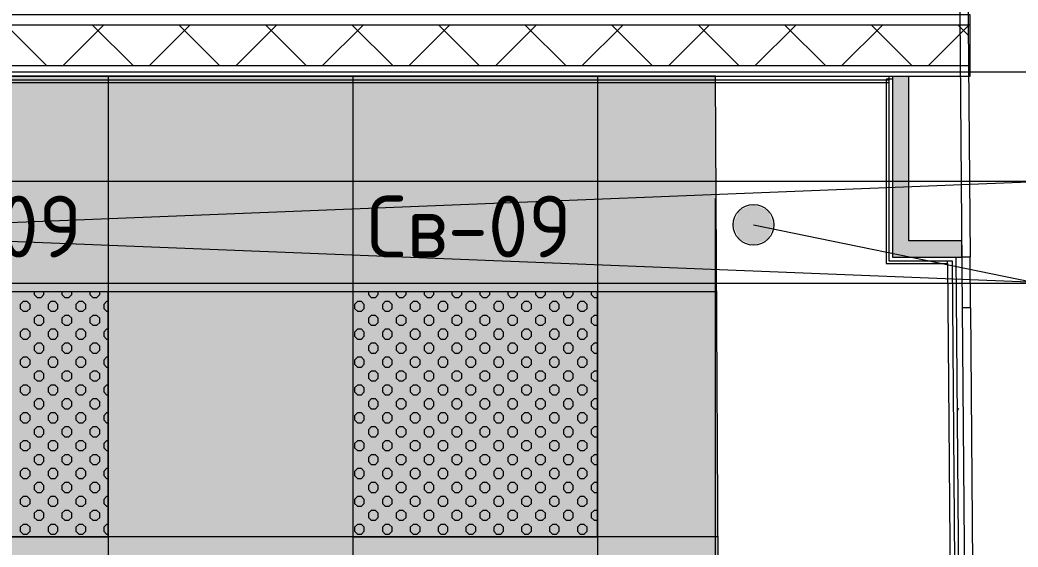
# Model space of a CAD drawing. Header units: millimetres. Extents: x -13069 to 207500, y -71366 to 56785.
# Drawn here: x 171713 to 174159, y 13759 to 15050 of the extents above; entities that cross this region are included whole.
import ezdxf

# ---------------------------------------------------------------- set-up
doc = ezdxf.new("R2010")
doc.units = ezdxf.units.MM
for name, color, linetype in [('PDF _Подложка без мебели', 7, 'Continuous'), ('PDF _Потолки - марка', 7, 'Continuous'), ('PDF _Текст', 7, 'Continuous')]:
    doc.layers.add(name, color=color, linetype=linetype)
doc.layers.add('PDF _Потолки', color=7, linetype='Continuous', lineweight=5, true_color=0x535353)
doc.layers.add('PDF _Ригели', color=7, linetype='Continuous', true_color=0x959595)
doc.layers.add('PDF _светильники', color=7, linetype='Continuous', true_color=0xffffff)
doc.styles.add('PDF GOST Common', font='GOST_Common.ttf')

msp = doc.modelspace()

# ---------------------------------------------------------------- hatches: boundary and pattern name
at = {"layer": 'PDF _Потолки', "true_color": 0xcae6ff, "transparency": 33554559}
msp.add_hatch(color=254, dxfattribs=at).paths.add_polyline_path([(170009.922, 12862.142), (170009.922, 14656.741), (170392.521, 14656.741), (170392.521, 14912.841), (173417.222, 14912.841), (173439.921, 10857.943), (171737.022, 10857.842), (171737.022, 12862.142)])
at = {"layer": 'PDF _Ригели', "transparency": 33554559}
msp.add_hatch(color=256, dxfattribs=at).paths.add_polyline_path([(173560.624, 14548.141), (173546.025, 14512.841), (173510.624, 14498.141), (173475.322, 14512.841), (173460.624, 14548.141), (173475.322, 14583.541), (173510.624, 14598.141), (173546.025, 14583.541)])

# ---------------------------------------------------------------- linework, layer by layer
at = {"layer": 'PDF _Подложка без мебели', "lineweight": 18}
for points in [[(174012.223, 15609.442), (174012.223, 15608.441), (174016.722, 15062.841), (174022.52, 14344.543)], [(174032.225, 15609.643), (174032.225, 15608.642), (174041.52, 14469.543), (174040.721, 14469.543), (174041.819, 14344.741), (174042.521, 14344.741), (174052.72, 13085.742)], [(170009.922, 14052.841), (170009.922, 14896.942), (170009.922, 14912.841), (174041.722, 14912.841), (174041.722, 15062.841), (173992.723, 15062.841), (169689.921, 15062.841)], [(174041.722, 15037.841), (169689.921, 15037.841)], [(171678.52, 15037.841), (171778.52, 14937.841)], [(171917.32, 15037.841), (171817.32, 14937.841)], [(171890.721, 15037.841), (171990.721, 14937.841)], [(172129.423, 15037.841), (172029.423, 14937.841)], [(172102.824, 15037.841), (172202.824, 14937.841)], [(172341.52, 15037.841), (172241.52, 14937.841)], [(172314.921, 15037.841), (172414.921, 14937.841)], [(172553.721, 15037.841), (172453.721, 14937.841)], [(172527.122, 15037.841), (172627.122, 14937.841)], [(172765.824, 15037.841), (172665.824, 14937.841)], [(172739.219, 15037.841), (172839.219, 14937.841)], [(172977.922, 15037.841), (172877.922, 14937.841)], [(172951.322, 15037.841), (173051.322, 14937.841)], [(173190.123, 15037.841), (173090.123, 14937.841)], [(173163.42, 15037.841), (173263.42, 14937.841)], [(173402.22, 15037.841), (173302.22, 14937.841)], [(173375.621, 15037.841), (173475.621, 14937.841)], [(173614.323, 15037.841), (173514.323, 14937.841)], [(173587.724, 15037.841), (173687.724, 14937.841)], [(173826.524, 15037.841), (173726.524, 14937.841)], [(173799.821, 15037.841), (173899.821, 14937.841)], [(174036.723, 15035.842), (173938.621, 14937.841)], [(174012.022, 15037.841), (174036.924, 15012.841)], [(174041.722, 14937.841), (169984.922, 14937.841), (169984.922, 14052.841)], [(170009.922, 14896.942), (173843.522, 14896.942), (173843.522, 14912.841)], [(170009.922, 14903.842), (173843.522, 14903.842)], [(173851.524, 14904.843), (173835.624, 14904.843), (173835.624, 14453.442), (173986.619, 14453.442), (173997.721, 13085.342), (174052.72, 13085.742), (174421.922, 13088.742)], [(173842.521, 14904.843), (173842.521, 14460.342), (173997.52, 14460.342), (174008.72, 13085.443)], [(173851.524, 14912.841), (173851.524, 14469.342), (174021.519, 14469.342), (174021.519, 14509.341), (173891.52, 14509.341), (173891.52, 14912.841)], [(173986.619, 14453.442), (173986.521, 14460.342)], [(174006.523, 14469.342), (174017.723, 13085.543)], [(174040.721, 14469.342), (174021.519, 14469.342), (174040.721, 14469.543)], [(174041.819, 14344.741), (174022.52, 14344.543), (174032.719, 13085.641)], [(174009.586, 14090.857), (174014.219, 14098.742)]]:
    msp.add_lwpolyline(points, dxfattribs=at)
msp.add_lwpolyline([(107330.522, 14923.342, -0.41418881), (106930.522, 14523.342, -0.41428191), (106530.522, 14923.342, -0.4142791), (106930.522, 15323.342, -0.414186), (107330.522, 14923.342), (174981.919, 14923.342)], format="xyb", dxfattribs=at)
at = {"layer": 'PDF _Подложка без мебели', "lineweight": 0, "transparency": 33554559}
for points in [[(173891.52, 14509.341), (173851.524, 14509.341), (173891.52, 14912.841), (173851.524, 14912.841)], [(173851.524, 14509.341), (174021.122, 14509.341), (173851.524, 14469.342), (174021.519, 14469.543)]]:
    msp.add_solid(points, dxfattribs=at)
at = {"layer": 'PDF _Потолки', "color": 7, "lineweight": 13}
msp.add_lwpolyline([(170009.922, 12862.142), (171737.022, 12862.142), (171737.022, 10857.842), (173439.921, 10857.943), (173417.222, 14912.841), (170392.521, 14912.841), (170392.521, 14656.741), (170009.922, 14656.741)], close=True, dxfattribs=at)
for points in [[(171928.624, 14912.841), (171928.624, 10857.854)], [(172528.624, 14912.841), (172528.624, 10857.889)], [(173128.624, 14912.841), (173128.624, 10857.943)], [(173420.121, 14383.642), (170009.922, 14383.642)], [(173423.521, 13783.642), (170009.922, 13783.642)]]:
    msp.add_lwpolyline(points, dxfattribs=at)
at = {"layer": 'PDF _Потолки - марка', "color": 144, "lineweight": 20, "true_color": 0x0077b0}
msp.add_lwpolyline([(173417.222, 13254.544), (173417.222, 14612.841)], dxfattribs=at)
at = {"layer": 'PDF _Ригели', "color": 7, "lineweight": 18}
msp.add_lwpolyline([(108736.521, 14923.342), (174981.919, 14923.342)], dxfattribs=at)
at = {"layer": 'PDF _Ригели', "lineweight": 18}
msp.add_lwpolyline([(167977.922, 14405.541), (174246.922, 14405.541), (167977.922, 14655.541), (174246.922, 14655.541)], close=True, dxfattribs=at)
msp.add_lwpolyline([(173510.624, 14548.141), (175001.121, 14242.642), (175685.423, 14242.642)], dxfattribs=at)
msp.add_circle((173510.671, 14548.187), 49.954, dxfattribs=at)
at = {"layer": 'PDF _светильники', "color": 7, "lineweight": 13}
for points in [[(171328.624, 13783.642), (171928.624, 13783.642), (171928.624, 14383.642), (171328.624, 14383.642)], [(172528.624, 13783.642), (173128.624, 13783.642), (173128.624, 14383.642), (172528.624, 14383.642)]]:
    msp.add_lwpolyline(points, close=True, dxfattribs=at)
at = {"layer": 'PDF _светильники', "lineweight": 20}
for points in [[(171747.325, 14383.642), (171747.325, 14377.542), (171754.423, 14370.443), (171764.421, 14370.443), (171771.519, 14377.542), (171771.519, 14383.642)], [(171815.623, 14383.642), (171815.623, 14377.542), (171822.721, 14370.443), (171832.719, 14370.443), (171839.823, 14377.542), (171839.823, 14383.642)], [(171883.921, 14383.642), (171883.921, 14377.542), (171891.02, 14370.443), (171901.023, 14370.443), (171908.024, 14377.542), (171908.024, 14383.642)], [(172566.722, 14383.642), (172566.722, 14377.542), (172573.82, 14370.443), (172583.824, 14370.443), (172590.922, 14377.542), (172590.922, 14383.642)], [(172635.02, 14383.642), (172635.02, 14377.542), (172642.124, 14370.443), (172652.122, 14370.443), (172659.22, 14377.542), (172659.22, 14383.642)], [(172703.324, 14383.642), (172703.324, 14377.542), (172710.423, 14370.443), (172720.42, 14370.443), (172727.525, 14377.542), (172727.525, 14383.642)], [(172771.623, 14383.642), (172771.623, 14377.542), (172778.721, 14370.443), (172788.725, 14370.443), (172795.719, 14377.542), (172795.719, 14383.642)], [(172839.921, 14383.642), (172839.921, 14377.542), (172847.02, 14370.443), (172857.023, 14370.443), (172864.024, 14377.542), (172864.024, 14383.642)], [(172908.219, 14383.642), (172908.219, 14377.542), (172915.22, 14370.443), (172925.224, 14370.443), (172932.322, 14377.542), (172932.322, 14383.642)], [(172976.524, 14383.642), (172976.524, 14377.542), (172983.525, 14370.443), (172993.522, 14370.443), (173000.621, 14377.542), (173000.621, 14383.642)], [(173044.725, 14383.642), (173044.725, 14377.542), (173051.823, 14370.443), (173061.821, 14370.443), (173068.919, 14377.542), (173068.919, 14383.642)], [(173113.023, 14383.642), (173113.023, 14377.542), (173120.121, 14370.443), (173128.624, 14370.443)], [(171928.624, 14360.443), (171925.12, 14360.443), (171918.022, 14353.341), (171918.022, 14343.344), (171925.12, 14336.242), (171928.624, 14336.242)], [(173128.624, 14326.242), (173120.121, 14326.242), (173113.023, 14319.241), (173113.023, 14309.243), (173120.121, 14302.142), (173128.624, 14302.142)], [(171928.624, 14292.141), (171925.12, 14292.141), (171918.022, 14285.043), (171918.022, 14275.042), (171925.12, 14268.041), (171928.624, 14268.041)], [(173128.624, 14258.041), (173120.121, 14258.041), (173113.023, 14250.942), (173113.023, 14240.942), (173120.121, 14233.843), (173128.624, 14233.843)], [(171928.624, 14223.843), (171925.12, 14223.843), (171918.022, 14216.741), (171918.022, 14206.741), (171925.12, 14199.743), (171928.624, 14199.743)], [(173128.624, 14189.743), (173120.121, 14189.743), (173113.023, 14182.641), (173113.023, 14172.644), (173120.121, 14165.542), (173128.624, 14165.542)], [(171928.624, 14155.541), (171925.12, 14155.541), (171918.022, 14148.541), (171918.022, 14138.543), (171925.12, 14131.442), (171928.624, 14131.442)], [(173128.624, 14121.441), (173120.121, 14121.441), (173113.023, 14114.343), (173113.023, 14104.342), (173120.121, 14097.241), (173128.624, 14097.241)], [(171928.624, 14087.243), (171925.12, 14087.243), (171918.022, 14080.242), (171918.022, 14070.242), (171925.12, 14063.143), (171928.624, 14063.143)], [(173128.624, 14053.143), (173120.121, 14053.143), (173113.023, 14046.041), (173113.023, 14036.041), (173120.121, 14029.043), (173128.624, 14029.043)], [(171928.624, 14019.042), (171925.12, 14019.042), (171918.022, 14011.941), (171918.022, 14001.943), (171925.12, 13994.842), (171928.624, 13994.842)], [(173128.624, 13984.841), (173120.121, 13984.841), (173113.023, 13977.841), (173113.023, 13967.843), (173120.121, 13960.742), (173128.624, 13960.742)], [(171928.624, 13950.741), (171925.12, 13950.741), (171918.022, 13943.643), (171918.022, 13933.642), (171925.12, 13926.544), (171928.624, 13926.544)], [(173128.624, 13916.543), (173120.121, 13916.543), (173113.023, 13909.542), (173113.023, 13899.542), (173120.121, 13892.443), (173128.624, 13892.443)], [(171928.624, 13882.443), (171925.12, 13882.443), (171918.022, 13875.341), (171918.022, 13865.341), (171925.12, 13858.343), (171928.624, 13858.343)], [(173128.624, 13848.342), (173120.121, 13848.342), (173113.023, 13841.241), (173113.023, 13831.243), (173120.121, 13824.142), (173128.624, 13824.142)], [(171928.624, 13814.141), (171925.12, 13814.141), (171918.022, 13807.043), (171918.022, 13797.042), (171925.12, 13790.042), (171928.624, 13790.042)]]:
    msp.add_lwpolyline(points, dxfattribs=at)
for points in [[(171737.321, 14353.341), (171730.32, 14360.443), (171720.323, 14360.443), (171713.224, 14353.341), (171713.224, 14343.344), (171720.323, 14336.242), (171730.32, 14336.242), (171737.321, 14343.344)], [(171805.619, 14353.341), (171798.521, 14360.443), (171788.523, 14360.443), (171781.523, 14353.341), (171781.523, 14343.344), (171788.523, 14336.242), (171798.521, 14336.242), (171805.619, 14343.344)], [(171873.924, 14353.341), (171866.819, 14360.443), (171856.822, 14360.443), (171849.821, 14353.341), (171849.821, 14343.344), (171856.822, 14336.242), (171866.819, 14336.242), (171873.924, 14343.344)], [(172556.724, 14353.341), (172549.723, 14360.443), (172539.72, 14360.443), (172532.621, 14353.341), (172532.621, 14343.344), (172539.72, 14336.242), (172549.723, 14336.242), (172556.724, 14343.344)], [(172625.022, 14353.341), (172618.022, 14360.443), (172608.024, 14360.443), (172600.92, 14353.341), (172600.92, 14343.344), (172608.024, 14336.242), (172618.022, 14336.242), (172625.022, 14343.344)], [(172693.321, 14353.341), (172686.222, 14360.443), (172676.225, 14360.443), (172669.224, 14353.341), (172669.224, 14343.344), (172676.225, 14336.242), (172686.222, 14336.242), (172693.321, 14343.344)], [(172761.619, 14353.341), (172754.521, 14360.443), (172744.523, 14360.443), (172737.522, 14353.341), (172737.522, 14343.344), (172744.523, 14336.242), (172754.521, 14336.242), (172761.619, 14343.344)], [(172829.924, 14353.341), (172822.819, 14360.443), (172812.822, 14360.443), (172805.723, 14353.341), (172805.723, 14343.344), (172812.822, 14336.242), (172822.819, 14336.242), (172829.924, 14343.344)], [(172898.222, 14353.341), (172891.124, 14360.443), (172881.12, 14360.443), (172874.021, 14353.341), (172874.021, 14343.344), (172881.12, 14336.242), (172891.124, 14336.242), (172898.222, 14343.344)], [(172966.52, 14353.341), (172959.422, 14360.443), (172949.424, 14360.443), (172942.32, 14353.341), (172942.32, 14343.344), (172949.424, 14336.242), (172959.422, 14336.242), (172966.52, 14343.344)], [(173034.721, 14353.341), (173027.72, 14360.443), (173017.723, 14360.443), (173010.624, 14353.341), (173010.624, 14343.344), (173017.723, 14336.242), (173027.72, 14336.242), (173034.721, 14343.344)], [(173103.019, 14353.341), (173096.025, 14360.443), (173086.021, 14360.443), (173078.923, 14353.341), (173078.923, 14343.344), (173086.021, 14336.242), (173096.025, 14336.242), (173103.019, 14343.344)], [(171771.519, 14319.241), (171764.421, 14326.242), (171754.423, 14326.242), (171747.325, 14319.241), (171747.325, 14309.243), (171754.423, 14302.142), (171764.421, 14302.142), (171771.519, 14309.243)], [(171839.823, 14319.241), (171832.719, 14326.242), (171822.721, 14326.242), (171815.623, 14319.241), (171815.623, 14309.243), (171822.721, 14302.142), (171832.719, 14302.142), (171839.823, 14309.243)], [(171908.024, 14319.241), (171901.023, 14326.242), (171891.02, 14326.242), (171883.921, 14319.241), (171883.921, 14309.243), (171891.02, 14302.142), (171901.023, 14302.142), (171908.024, 14309.243)], [(172590.922, 14319.241), (172583.824, 14326.242), (172573.82, 14326.242), (172566.722, 14319.241), (172566.722, 14309.243), (172573.82, 14302.142), (172583.824, 14302.142), (172590.922, 14309.243)], [(172659.22, 14319.241), (172652.122, 14326.242), (172642.124, 14326.242), (172635.02, 14319.241), (172635.02, 14309.243), (172642.124, 14302.142), (172652.122, 14302.142), (172659.22, 14309.243)], [(172727.525, 14319.241), (172720.42, 14326.242), (172710.423, 14326.242), (172703.324, 14319.241), (172703.324, 14309.243), (172710.423, 14302.142), (172720.42, 14302.142), (172727.525, 14309.243)], [(172795.719, 14319.241), (172788.725, 14326.242), (172778.721, 14326.242), (172771.623, 14319.241), (172771.623, 14309.243), (172778.721, 14302.142), (172788.725, 14302.142), (172795.719, 14309.243)], [(172864.024, 14319.241), (172857.023, 14326.242), (172847.02, 14326.242), (172839.921, 14319.241), (172839.921, 14309.243), (172847.02, 14302.142), (172857.023, 14302.142), (172864.024, 14309.243)], [(172932.322, 14319.241), (172925.224, 14326.242), (172915.22, 14326.242), (172908.219, 14319.241), (172908.219, 14309.243), (172915.22, 14302.142), (172925.224, 14302.142), (172932.322, 14309.243)], [(173000.621, 14319.241), (172993.522, 14326.242), (172983.525, 14326.242), (172976.524, 14319.241), (172976.524, 14309.243), (172983.525, 14302.142), (172993.522, 14302.142), (173000.621, 14309.243)], [(173068.919, 14319.241), (173061.821, 14326.242), (173051.823, 14326.242), (173044.725, 14319.241), (173044.725, 14309.243), (173051.823, 14302.142), (173061.821, 14302.142), (173068.919, 14309.243)], [(171737.321, 14285.043), (171730.32, 14292.141), (171720.323, 14292.141), (171713.224, 14285.043), (171713.224, 14275.042), (171720.323, 14268.041), (171730.32, 14268.041), (171737.321, 14275.042)], [(171805.619, 14285.043), (171798.521, 14292.141), (171788.523, 14292.141), (171781.523, 14285.043), (171781.523, 14275.042), (171788.523, 14268.041), (171798.521, 14268.041), (171805.619, 14275.042)], [(171873.924, 14285.043), (171866.819, 14292.141), (171856.822, 14292.141), (171849.821, 14285.043), (171849.821, 14275.042), (171856.822, 14268.041), (171866.819, 14268.041), (171873.924, 14275.042)], [(172556.724, 14285.043), (172549.723, 14292.141), (172539.72, 14292.141), (172532.621, 14285.043), (172532.621, 14275.042), (172539.72, 14268.041), (172549.723, 14268.041), (172556.724, 14275.042)], [(172625.022, 14285.043), (172618.022, 14292.141), (172608.024, 14292.141), (172600.92, 14285.043), (172600.92, 14275.042), (172608.024, 14268.041), (172618.022, 14268.041), (172625.022, 14275.042)], [(172693.321, 14285.043), (172686.222, 14292.141), (172676.225, 14292.141), (172669.224, 14285.043), (172669.224, 14275.042), (172676.225, 14268.041), (172686.222, 14268.041), (172693.321, 14275.042)], [(172761.619, 14285.043), (172754.521, 14292.141), (172744.523, 14292.141), (172737.522, 14285.043), (172737.522, 14275.042), (172744.523, 14268.041), (172754.521, 14268.041), (172761.619, 14275.042)], [(172829.924, 14285.043), (172822.819, 14292.141), (172812.822, 14292.141), (172805.723, 14285.043), (172805.723, 14275.042), (172812.822, 14268.041), (172822.819, 14268.041), (172829.924, 14275.042)], [(172898.222, 14285.043), (172891.124, 14292.141), (172881.12, 14292.141), (172874.021, 14285.043), (172874.021, 14275.042), (172881.12, 14268.041), (172891.124, 14268.041), (172898.222, 14275.042)], [(172966.52, 14285.043), (172959.422, 14292.141), (172949.424, 14292.141), (172942.32, 14285.043), (172942.32, 14275.042), (172949.424, 14268.041), (172959.422, 14268.041), (172966.52, 14275.042)], [(173034.721, 14285.043), (173027.72, 14292.141), (173017.723, 14292.141), (173010.624, 14285.043), (173010.624, 14275.042), (173017.723, 14268.041), (173027.72, 14268.041), (173034.721, 14275.042)], [(173103.019, 14285.043), (173096.025, 14292.141), (173086.021, 14292.141), (173078.923, 14285.043), (173078.923, 14275.042), (173086.021, 14268.041), (173096.025, 14268.041), (173103.019, 14275.042)], [(171771.519, 14250.942), (171764.421, 14258.041), (171754.423, 14258.041), (171747.325, 14250.942), (171747.325, 14240.942), (171754.423, 14233.843), (171764.421, 14233.843), (171771.519, 14240.942)], [(171839.823, 14250.942), (171832.719, 14258.041), (171822.721, 14258.041), (171815.623, 14250.942), (171815.623, 14240.942), (171822.721, 14233.843), (171832.719, 14233.843), (171839.823, 14240.942)], [(171908.024, 14250.942), (171901.023, 14258.041), (171891.02, 14258.041), (171883.921, 14250.942), (171883.921, 14240.942), (171891.02, 14233.843), (171901.023, 14233.843), (171908.024, 14240.942)], [(172590.922, 14250.942), (172583.824, 14258.041), (172573.82, 14258.041), (172566.722, 14250.942), (172566.722, 14240.942), (172573.82, 14233.843), (172583.824, 14233.843), (172590.922, 14240.942)], [(172659.22, 14250.942), (172652.122, 14258.041), (172642.124, 14258.041), (172635.02, 14250.942), (172635.02, 14240.942), (172642.124, 14233.843), (172652.122, 14233.843), (172659.22, 14240.942)], [(172727.525, 14250.942), (172720.42, 14258.041), (172710.423, 14258.041), (172703.324, 14250.942), (172703.324, 14240.942), (172710.423, 14233.843), (172720.42, 14233.843), (172727.525, 14240.942)], [(172795.719, 14250.942), (172788.725, 14258.041), (172778.721, 14258.041), (172771.623, 14250.942), (172771.623, 14240.942), (172778.721, 14233.843), (172788.725, 14233.843), (172795.719, 14240.942)], [(172864.024, 14250.942), (172857.023, 14258.041), (172847.02, 14258.041), (172839.921, 14250.942), (172839.921, 14240.942), (172847.02, 14233.843), (172857.023, 14233.843), (172864.024, 14240.942)], [(172932.322, 14250.942), (172925.224, 14258.041), (172915.22, 14258.041), (172908.219, 14250.942), (172908.219, 14240.942), (172915.22, 14233.843), (172925.224, 14233.843), (172932.322, 14240.942)], [(173000.621, 14250.942), (172993.522, 14258.041), (172983.525, 14258.041), (172976.524, 14250.942), (172976.524, 14240.942), (172983.525, 14233.843), (172993.522, 14233.843), (173000.621, 14240.942)], [(173068.919, 14250.942), (173061.821, 14258.041), (173051.823, 14258.041), (173044.725, 14250.942), (173044.725, 14240.942), (173051.823, 14233.843), (173061.821, 14233.843), (173068.919, 14240.942)], [(171737.321, 14216.741), (171730.32, 14223.843), (171720.323, 14223.843), (171713.224, 14216.741), (171713.224, 14206.741), (171720.323, 14199.743), (171730.32, 14199.743), (171737.321, 14206.741)], [(171805.619, 14216.741), (171798.521, 14223.843), (171788.523, 14223.843), (171781.523, 14216.741), (171781.523, 14206.741), (171788.523, 14199.743), (171798.521, 14199.743), (171805.619, 14206.741)], [(171873.924, 14216.741), (171866.819, 14223.843), (171856.822, 14223.843), (171849.821, 14216.741), (171849.821, 14206.741), (171856.822, 14199.743), (171866.819, 14199.743), (171873.924, 14206.741)], [(172556.724, 14216.741), (172549.723, 14223.843), (172539.72, 14223.843), (172532.621, 14216.741), (172532.621, 14206.741), (172539.72, 14199.743), (172549.723, 14199.743), (172556.724, 14206.741)], [(172625.022, 14216.741), (172618.022, 14223.843), (172608.024, 14223.843), (172600.92, 14216.741), (172600.92, 14206.741), (172608.024, 14199.743), (172618.022, 14199.743), (172625.022, 14206.741)], [(172693.321, 14216.741), (172686.222, 14223.843), (172676.225, 14223.843), (172669.224, 14216.741), (172669.224, 14206.741), (172676.225, 14199.743), (172686.222, 14199.743), (172693.321, 14206.741)], [(172761.619, 14216.741), (172754.521, 14223.843), (172744.523, 14223.843), (172737.522, 14216.741), (172737.522, 14206.741), (172744.523, 14199.743), (172754.521, 14199.743), (172761.619, 14206.741)], [(172829.924, 14216.741), (172822.819, 14223.843), (172812.822, 14223.843), (172805.723, 14216.741), (172805.723, 14206.741), (172812.822, 14199.743), (172822.819, 14199.743), (172829.924, 14206.741)], [(172898.222, 14216.741), (172891.124, 14223.843), (172881.12, 14223.843), (172874.021, 14216.741), (172874.021, 14206.741), (172881.12, 14199.743), (172891.124, 14199.743), (172898.222, 14206.741)], [(172966.52, 14216.741), (172959.422, 14223.843), (172949.424, 14223.843), (172942.32, 14216.741), (172942.32, 14206.741), (172949.424, 14199.743), (172959.422, 14199.743), (172966.52, 14206.741)], [(173034.721, 14216.741), (173027.72, 14223.843), (173017.723, 14223.843), (173010.624, 14216.741), (173010.624, 14206.741), (173017.723, 14199.743), (173027.72, 14199.743), (173034.721, 14206.741)], [(173103.019, 14216.741), (173096.025, 14223.843), (173086.021, 14223.843), (173078.923, 14216.741), (173078.923, 14206.741), (173086.021, 14199.743), (173096.025, 14199.743), (173103.019, 14206.741)], [(171771.519, 14182.641), (171764.421, 14189.743), (171754.423, 14189.743), (171747.325, 14182.641), (171747.325, 14172.644), (171754.423, 14165.542), (171764.421, 14165.542), (171771.519, 14172.644)], [(171839.823, 14182.641), (171832.719, 14189.743), (171822.721, 14189.743), (171815.623, 14182.641), (171815.623, 14172.644), (171822.721, 14165.542), (171832.719, 14165.542), (171839.823, 14172.644)], [(171908.024, 14182.641), (171901.023, 14189.743), (171891.02, 14189.743), (171883.921, 14182.641), (171883.921, 14172.644), (171891.02, 14165.542), (171901.023, 14165.542), (171908.024, 14172.644)], [(172590.922, 14182.641), (172583.824, 14189.743), (172573.82, 14189.743), (172566.722, 14182.641), (172566.722, 14172.644), (172573.82, 14165.542), (172583.824, 14165.542), (172590.922, 14172.644)], [(172659.22, 14182.641), (172652.122, 14189.743), (172642.124, 14189.743), (172635.02, 14182.641), (172635.02, 14172.644), (172642.124, 14165.542), (172652.122, 14165.542), (172659.22, 14172.644)], [(172727.525, 14182.641), (172720.42, 14189.743), (172710.423, 14189.743), (172703.324, 14182.641), (172703.324, 14172.644), (172710.423, 14165.542), (172720.42, 14165.542), (172727.525, 14172.644)], [(172795.719, 14182.641), (172788.725, 14189.743), (172778.721, 14189.743), (172771.623, 14182.641), (172771.623, 14172.644), (172778.721, 14165.542), (172788.725, 14165.542), (172795.719, 14172.644)], [(172864.024, 14182.641), (172857.023, 14189.743), (172847.02, 14189.743), (172839.921, 14182.641), (172839.921, 14172.644), (172847.02, 14165.542), (172857.023, 14165.542), (172864.024, 14172.644)], [(172932.322, 14182.641), (172925.224, 14189.743), (172915.22, 14189.743), (172908.219, 14182.641), (172908.219, 14172.644), (172915.22, 14165.542), (172925.224, 14165.542), (172932.322, 14172.644)], [(173000.621, 14182.641), (172993.522, 14189.743), (172983.525, 14189.743), (172976.524, 14182.641), (172976.524, 14172.644), (172983.525, 14165.542), (172993.522, 14165.542), (173000.621, 14172.644)], [(173068.919, 14182.641), (173061.821, 14189.743), (173051.823, 14189.743), (173044.725, 14182.641), (173044.725, 14172.644), (173051.823, 14165.542), (173061.821, 14165.542), (173068.919, 14172.644)], [(171737.321, 14148.541), (171730.32, 14155.541), (171720.323, 14155.541), (171713.224, 14148.541), (171713.224, 14138.543), (171720.323, 14131.442), (171730.32, 14131.442), (171737.321, 14138.543)], [(171805.619, 14148.541), (171798.521, 14155.541), (171788.523, 14155.541), (171781.523, 14148.541), (171781.523, 14138.543), (171788.523, 14131.442), (171798.521, 14131.442), (171805.619, 14138.543)], [(171873.924, 14148.541), (171866.819, 14155.541), (171856.822, 14155.541), (171849.821, 14148.541), (171849.821, 14138.543), (171856.822, 14131.442), (171866.819, 14131.442), (171873.924, 14138.543)], [(172556.724, 14148.541), (172549.723, 14155.541), (172539.72, 14155.541), (172532.621, 14148.541), (172532.621, 14138.543), (172539.72, 14131.442), (172549.723, 14131.442), (172556.724, 14138.543)], [(172625.022, 14148.541), (172618.022, 14155.541), (172608.024, 14155.541), (172600.92, 14148.541), (172600.92, 14138.543), (172608.024, 14131.442), (172618.022, 14131.442), (172625.022, 14138.543)], [(172693.321, 14148.541), (172686.222, 14155.541), (172676.225, 14155.541), (172669.224, 14148.541), (172669.224, 14138.543), (172676.225, 14131.442), (172686.222, 14131.442), (172693.321, 14138.543)], [(172761.619, 14148.541), (172754.521, 14155.541), (172744.523, 14155.541), (172737.522, 14148.541), (172737.522, 14138.543), (172744.523, 14131.442), (172754.521, 14131.442), (172761.619, 14138.543)], [(172829.924, 14148.541), (172822.819, 14155.541), (172812.822, 14155.541), (172805.723, 14148.541), (172805.723, 14138.543), (172812.822, 14131.442), (172822.819, 14131.442), (172829.924, 14138.543)], [(172898.222, 14148.541), (172891.124, 14155.541), (172881.12, 14155.541), (172874.021, 14148.541), (172874.021, 14138.543), (172881.12, 14131.442), (172891.124, 14131.442), (172898.222, 14138.543)], [(172966.52, 14148.541), (172959.422, 14155.541), (172949.424, 14155.541), (172942.32, 14148.541), (172942.32, 14138.543), (172949.424, 14131.442), (172959.422, 14131.442), (172966.52, 14138.543)], [(173034.721, 14148.541), (173027.72, 14155.541), (173017.723, 14155.541), (173010.624, 14148.541), (173010.624, 14138.543), (173017.723, 14131.442), (173027.72, 14131.442), (173034.721, 14138.543)], [(173103.019, 14148.541), (173096.025, 14155.541), (173086.021, 14155.541), (173078.923, 14148.541), (173078.923, 14138.543), (173086.021, 14131.442), (173096.025, 14131.442), (173103.019, 14138.543)], [(171771.519, 14114.343), (171764.421, 14121.441), (171754.423, 14121.441), (171747.325, 14114.343), (171747.325, 14104.342), (171754.423, 14097.241), (171764.421, 14097.241), (171771.519, 14104.342)], [(171839.823, 14114.343), (171832.719, 14121.441), (171822.721, 14121.441), (171815.623, 14114.343), (171815.623, 14104.342), (171822.721, 14097.241), (171832.719, 14097.241), (171839.823, 14104.342)], [(171908.024, 14114.343), (171901.023, 14121.441), (171891.02, 14121.441), (171883.921, 14114.343), (171883.921, 14104.342), (171891.02, 14097.241), (171901.023, 14097.241), (171908.024, 14104.342)], [(172590.922, 14114.343), (172583.824, 14121.441), (172573.82, 14121.441), (172566.722, 14114.343), (172566.722, 14104.342), (172573.82, 14097.241), (172583.824, 14097.241), (172590.922, 14104.342)], [(172659.22, 14114.343), (172652.122, 14121.441), (172642.124, 14121.441), (172635.02, 14114.343), (172635.02, 14104.342), (172642.124, 14097.241), (172652.122, 14097.241), (172659.22, 14104.342)], [(172727.525, 14114.343), (172720.42, 14121.441), (172710.423, 14121.441), (172703.324, 14114.343), (172703.324, 14104.342), (172710.423, 14097.241), (172720.42, 14097.241), (172727.525, 14104.342)], [(172795.719, 14114.343), (172788.725, 14121.441), (172778.721, 14121.441), (172771.623, 14114.343), (172771.623, 14104.342), (172778.721, 14097.241), (172788.725, 14097.241), (172795.719, 14104.342)], [(172864.024, 14114.343), (172857.023, 14121.441), (172847.02, 14121.441), (172839.921, 14114.343), (172839.921, 14104.342), (172847.02, 14097.241), (172857.023, 14097.241), (172864.024, 14104.342)], [(172932.322, 14114.343), (172925.224, 14121.441), (172915.22, 14121.441), (172908.219, 14114.343), (172908.219, 14104.342), (172915.22, 14097.241), (172925.224, 14097.241), (172932.322, 14104.342)], [(173000.621, 14114.343), (172993.522, 14121.441), (172983.525, 14121.441), (172976.524, 14114.343), (172976.524, 14104.342), (172983.525, 14097.241), (172993.522, 14097.241), (173000.621, 14104.342)], [(173068.919, 14114.343), (173061.821, 14121.441), (173051.823, 14121.441), (173044.725, 14114.343), (173044.725, 14104.342), (173051.823, 14097.241), (173061.821, 14097.241), (173068.919, 14104.342)], [(171737.321, 14080.242), (171730.32, 14087.243), (171720.323, 14087.243), (171713.224, 14080.242), (171713.224, 14070.242), (171720.323, 14063.143), (171730.32, 14063.143), (171737.321, 14070.242)], [(171805.619, 14080.242), (171798.521, 14087.243), (171788.523, 14087.243), (171781.523, 14080.242), (171781.523, 14070.242), (171788.523, 14063.143), (171798.521, 14063.143), (171805.619, 14070.242)], [(171873.924, 14080.242), (171866.819, 14087.243), (171856.822, 14087.243), (171849.821, 14080.242), (171849.821, 14070.242), (171856.822, 14063.143), (171866.819, 14063.143), (171873.924, 14070.242)], [(172556.724, 14080.242), (172549.723, 14087.243), (172539.72, 14087.243), (172532.621, 14080.242), (172532.621, 14070.242), (172539.72, 14063.143), (172549.723, 14063.143), (172556.724, 14070.242)], [(172625.022, 14080.242), (172618.022, 14087.243), (172608.024, 14087.243), (172600.92, 14080.242), (172600.92, 14070.242), (172608.024, 14063.143), (172618.022, 14063.143), (172625.022, 14070.242)], [(172693.321, 14080.242), (172686.222, 14087.243), (172676.225, 14087.243), (172669.224, 14080.242), (172669.224, 14070.242), (172676.225, 14063.143), (172686.222, 14063.143), (172693.321, 14070.242)], [(172761.619, 14080.242), (172754.521, 14087.243), (172744.523, 14087.243), (172737.522, 14080.242), (172737.522, 14070.242), (172744.523, 14063.143), (172754.521, 14063.143), (172761.619, 14070.242)], [(172829.924, 14080.242), (172822.819, 14087.243), (172812.822, 14087.243), (172805.723, 14080.242), (172805.723, 14070.242), (172812.822, 14063.143), (172822.819, 14063.143), (172829.924, 14070.242)], [(172898.222, 14080.242), (172891.124, 14087.243), (172881.12, 14087.243), (172874.021, 14080.242), (172874.021, 14070.242), (172881.12, 14063.143), (172891.124, 14063.143), (172898.222, 14070.242)], [(172966.52, 14080.242), (172959.422, 14087.243), (172949.424, 14087.243), (172942.32, 14080.242), (172942.32, 14070.242), (172949.424, 14063.143), (172959.422, 14063.143), (172966.52, 14070.242)], [(173034.721, 14080.242), (173027.72, 14087.243), (173017.723, 14087.243), (173010.624, 14080.242), (173010.624, 14070.242), (173017.723, 14063.143), (173027.72, 14063.143), (173034.721, 14070.242)], [(173103.019, 14080.242), (173096.025, 14087.243), (173086.021, 14087.243), (173078.923, 14080.242), (173078.923, 14070.242), (173086.021, 14063.143), (173096.025, 14063.143), (173103.019, 14070.242)], [(171771.519, 14046.041), (171764.421, 14053.143), (171754.423, 14053.143), (171747.325, 14046.041), (171747.325, 14036.041), (171754.423, 14029.043), (171764.421, 14029.043), (171771.519, 14036.041)], [(171839.823, 14046.041), (171832.719, 14053.143), (171822.721, 14053.143), (171815.623, 14046.041), (171815.623, 14036.041), (171822.721, 14029.043), (171832.719, 14029.043), (171839.823, 14036.041)], [(171908.024, 14046.041), (171901.023, 14053.143), (171891.02, 14053.143), (171883.921, 14046.041), (171883.921, 14036.041), (171891.02, 14029.043), (171901.023, 14029.043), (171908.024, 14036.041)], [(172590.922, 14046.041), (172583.824, 14053.143), (172573.82, 14053.143), (172566.722, 14046.041), (172566.722, 14036.041), (172573.82, 14029.043), (172583.824, 14029.043), (172590.922, 14036.041)], [(172659.22, 14046.041), (172652.122, 14053.143), (172642.124, 14053.143), (172635.02, 14046.041), (172635.02, 14036.041), (172642.124, 14029.043), (172652.122, 14029.043), (172659.22, 14036.041)], [(172727.525, 14046.041), (172720.42, 14053.143), (172710.423, 14053.143), (172703.324, 14046.041), (172703.324, 14036.041), (172710.423, 14029.043), (172720.42, 14029.043), (172727.525, 14036.041)], [(172795.719, 14046.041), (172788.725, 14053.143), (172778.721, 14053.143), (172771.623, 14046.041), (172771.623, 14036.041), (172778.721, 14029.043), (172788.725, 14029.043), (172795.719, 14036.041)], [(172864.024, 14046.041), (172857.023, 14053.143), (172847.02, 14053.143), (172839.921, 14046.041), (172839.921, 14036.041), (172847.02, 14029.043), (172857.023, 14029.043), (172864.024, 14036.041)], [(172932.322, 14046.041), (172925.224, 14053.143), (172915.22, 14053.143), (172908.219, 14046.041), (172908.219, 14036.041), (172915.22, 14029.043), (172925.224, 14029.043), (172932.322, 14036.041)], [(173000.621, 14046.041), (172993.522, 14053.143), (172983.525, 14053.143), (172976.524, 14046.041), (172976.524, 14036.041), (172983.525, 14029.043), (172993.522, 14029.043), (173000.621, 14036.041)], [(173068.919, 14046.041), (173061.821, 14053.143), (173051.823, 14053.143), (173044.725, 14046.041), (173044.725, 14036.041), (173051.823, 14029.043), (173061.821, 14029.043), (173068.919, 14036.041)], [(171737.321, 14011.941), (171730.32, 14019.042), (171720.323, 14019.042), (171713.224, 14011.941), (171713.224, 14001.943), (171720.323, 13994.842), (171730.32, 13994.842), (171737.321, 14001.943)], [(171805.619, 14011.941), (171798.521, 14019.042), (171788.523, 14019.042), (171781.523, 14011.941), (171781.523, 14001.943), (171788.523, 13994.842), (171798.521, 13994.842), (171805.619, 14001.943)], [(171873.924, 14011.941), (171866.819, 14019.042), (171856.822, 14019.042), (171849.821, 14011.941), (171849.821, 14001.943), (171856.822, 13994.842), (171866.819, 13994.842), (171873.924, 14001.943)], [(172556.724, 14011.941), (172549.723, 14019.042), (172539.72, 14019.042), (172532.621, 14011.941), (172532.621, 14001.943), (172539.72, 13994.842), (172549.723, 13994.842), (172556.724, 14001.943)], [(172625.022, 14011.941), (172618.022, 14019.042), (172608.024, 14019.042), (172600.92, 14011.941), (172600.92, 14001.943), (172608.024, 13994.842), (172618.022, 13994.842), (172625.022, 14001.943)], [(172693.321, 14011.941), (172686.222, 14019.042), (172676.225, 14019.042), (172669.224, 14011.941), (172669.224, 14001.943), (172676.225, 13994.842), (172686.222, 13994.842), (172693.321, 14001.943)], [(172761.619, 14011.941), (172754.521, 14019.042), (172744.523, 14019.042), (172737.522, 14011.941), (172737.522, 14001.943), (172744.523, 13994.842), (172754.521, 13994.842), (172761.619, 14001.943)], [(172829.924, 14011.941), (172822.819, 14019.042), (172812.822, 14019.042), (172805.723, 14011.941), (172805.723, 14001.943), (172812.822, 13994.842), (172822.819, 13994.842), (172829.924, 14001.943)], [(172898.222, 14011.941), (172891.124, 14019.042), (172881.12, 14019.042), (172874.021, 14011.941), (172874.021, 14001.943), (172881.12, 13994.842), (172891.124, 13994.842), (172898.222, 14001.943)], [(172966.52, 14011.941), (172959.422, 14019.042), (172949.424, 14019.042), (172942.32, 14011.941), (172942.32, 14001.943), (172949.424, 13994.842), (172959.422, 13994.842), (172966.52, 14001.943)], [(173034.721, 14011.941), (173027.72, 14019.042), (173017.723, 14019.042), (173010.624, 14011.941), (173010.624, 14001.943), (173017.723, 13994.842), (173027.72, 13994.842), (173034.721, 14001.943)], [(173103.019, 14011.941), (173096.025, 14019.042), (173086.021, 14019.042), (173078.923, 14011.941), (173078.923, 14001.943), (173086.021, 13994.842), (173096.025, 13994.842), (173103.019, 14001.943)], [(171771.519, 13977.841), (171764.421, 13984.841), (171754.423, 13984.841), (171747.325, 13977.841), (171747.325, 13967.843), (171754.423, 13960.742), (171764.421, 13960.742), (171771.519, 13967.843)], [(171839.823, 13977.841), (171832.719, 13984.841), (171822.721, 13984.841), (171815.623, 13977.841), (171815.623, 13967.843), (171822.721, 13960.742), (171832.719, 13960.742), (171839.823, 13967.843)], [(171908.024, 13977.841), (171901.023, 13984.841), (171891.02, 13984.841), (171883.921, 13977.841), (171883.921, 13967.843), (171891.02, 13960.742), (171901.023, 13960.742), (171908.024, 13967.843)], [(172590.922, 13977.841), (172583.824, 13984.841), (172573.82, 13984.841), (172566.722, 13977.841), (172566.722, 13967.843), (172573.82, 13960.742), (172583.824, 13960.742), (172590.922, 13967.843)], [(172659.22, 13977.841), (172652.122, 13984.841), (172642.124, 13984.841), (172635.02, 13977.841), (172635.02, 13967.843), (172642.124, 13960.742), (172652.122, 13960.742), (172659.22, 13967.843)], [(172727.525, 13977.841), (172720.42, 13984.841), (172710.423, 13984.841), (172703.324, 13977.841), (172703.324, 13967.843), (172710.423, 13960.742), (172720.42, 13960.742), (172727.525, 13967.843)], [(172795.719, 13977.841), (172788.725, 13984.841), (172778.721, 13984.841), (172771.623, 13977.841), (172771.623, 13967.843), (172778.721, 13960.742), (172788.725, 13960.742), (172795.719, 13967.843)], [(172864.024, 13977.841), (172857.023, 13984.841), (172847.02, 13984.841), (172839.921, 13977.841), (172839.921, 13967.843), (172847.02, 13960.742), (172857.023, 13960.742), (172864.024, 13967.843)], [(172932.322, 13977.841), (172925.224, 13984.841), (172915.22, 13984.841), (172908.219, 13977.841), (172908.219, 13967.843), (172915.22, 13960.742), (172925.224, 13960.742), (172932.322, 13967.843)], [(173000.621, 13977.841), (172993.522, 13984.841), (172983.525, 13984.841), (172976.524, 13977.841), (172976.524, 13967.843), (172983.525, 13960.742), (172993.522, 13960.742), (173000.621, 13967.843)], [(173068.919, 13977.841), (173061.821, 13984.841), (173051.823, 13984.841), (173044.725, 13977.841), (173044.725, 13967.843), (173051.823, 13960.742), (173061.821, 13960.742), (173068.919, 13967.843)], [(171737.321, 13943.643), (171730.32, 13950.741), (171720.323, 13950.741), (171713.224, 13943.643), (171713.224, 13933.642), (171720.323, 13926.544), (171730.32, 13926.544), (171737.321, 13933.642)], [(171805.619, 13943.643), (171798.521, 13950.741), (171788.523, 13950.741), (171781.523, 13943.643), (171781.523, 13933.642), (171788.523, 13926.544), (171798.521, 13926.544), (171805.619, 13933.642)], [(171873.924, 13943.643), (171866.819, 13950.741), (171856.822, 13950.741), (171849.821, 13943.643), (171849.821, 13933.642), (171856.822, 13926.544), (171866.819, 13926.544), (171873.924, 13933.642)], [(172556.724, 13943.643), (172549.723, 13950.741), (172539.72, 13950.741), (172532.621, 13943.643), (172532.621, 13933.642), (172539.72, 13926.544), (172549.723, 13926.544), (172556.724, 13933.642)], [(172625.022, 13943.643), (172618.022, 13950.741), (172608.024, 13950.741), (172600.92, 13943.643), (172600.92, 13933.642), (172608.024, 13926.544), (172618.022, 13926.544), (172625.022, 13933.642)], [(172693.321, 13943.643), (172686.222, 13950.741), (172676.225, 13950.741), (172669.224, 13943.643), (172669.224, 13933.642), (172676.225, 13926.544), (172686.222, 13926.544), (172693.321, 13933.642)], [(172761.619, 13943.643), (172754.521, 13950.741), (172744.523, 13950.741), (172737.522, 13943.643), (172737.522, 13933.642), (172744.523, 13926.544), (172754.521, 13926.544), (172761.619, 13933.642)], [(172829.924, 13943.643), (172822.819, 13950.741), (172812.822, 13950.741), (172805.723, 13943.643), (172805.723, 13933.642), (172812.822, 13926.544), (172822.819, 13926.544), (172829.924, 13933.642)], [(172898.222, 13943.643), (172891.124, 13950.741), (172881.12, 13950.741), (172874.021, 13943.643), (172874.021, 13933.642), (172881.12, 13926.544), (172891.124, 13926.544), (172898.222, 13933.642)], [(172966.52, 13943.643), (172959.422, 13950.741), (172949.424, 13950.741), (172942.32, 13943.643), (172942.32, 13933.642), (172949.424, 13926.544), (172959.422, 13926.544), (172966.52, 13933.642)], [(173034.721, 13943.643), (173027.72, 13950.741), (173017.723, 13950.741), (173010.624, 13943.643), (173010.624, 13933.642), (173017.723, 13926.544), (173027.72, 13926.544), (173034.721, 13933.642)], [(173103.019, 13943.643), (173096.025, 13950.741), (173086.021, 13950.741), (173078.923, 13943.643), (173078.923, 13933.642), (173086.021, 13926.544), (173096.025, 13926.544), (173103.019, 13933.642)], [(171771.519, 13909.542), (171764.421, 13916.543), (171754.423, 13916.543), (171747.325, 13909.542), (171747.325, 13899.542), (171754.423, 13892.443), (171764.421, 13892.443), (171771.519, 13899.542)], [(171839.823, 13909.542), (171832.719, 13916.543), (171822.721, 13916.543), (171815.623, 13909.542), (171815.623, 13899.542), (171822.721, 13892.443), (171832.719, 13892.443), (171839.823, 13899.542)], [(171908.024, 13909.542), (171901.023, 13916.543), (171891.02, 13916.543), (171883.921, 13909.542), (171883.921, 13899.542), (171891.02, 13892.443), (171901.023, 13892.443), (171908.024, 13899.542)], [(172590.922, 13909.542), (172583.824, 13916.543), (172573.82, 13916.543), (172566.722, 13909.542), (172566.722, 13899.542), (172573.82, 13892.443), (172583.824, 13892.443), (172590.922, 13899.542)], [(172659.22, 13909.542), (172652.122, 13916.543), (172642.124, 13916.543), (172635.02, 13909.542), (172635.02, 13899.542), (172642.124, 13892.443), (172652.122, 13892.443), (172659.22, 13899.542)], [(172727.525, 13909.542), (172720.42, 13916.543), (172710.423, 13916.543), (172703.324, 13909.542), (172703.324, 13899.542), (172710.423, 13892.443), (172720.42, 13892.443), (172727.525, 13899.542)], [(172795.719, 13909.542), (172788.725, 13916.543), (172778.721, 13916.543), (172771.623, 13909.542), (172771.623, 13899.542), (172778.721, 13892.443), (172788.725, 13892.443), (172795.719, 13899.542)], [(172864.024, 13909.542), (172857.023, 13916.543), (172847.02, 13916.543), (172839.921, 13909.542), (172839.921, 13899.542), (172847.02, 13892.443), (172857.023, 13892.443), (172864.024, 13899.542)], [(172932.322, 13909.542), (172925.224, 13916.543), (172915.22, 13916.543), (172908.219, 13909.542), (172908.219, 13899.542), (172915.22, 13892.443), (172925.224, 13892.443), (172932.322, 13899.542)], [(173000.621, 13909.542), (172993.522, 13916.543), (172983.525, 13916.543), (172976.524, 13909.542), (172976.524, 13899.542), (172983.525, 13892.443), (172993.522, 13892.443), (173000.621, 13899.542)], [(173068.919, 13909.542), (173061.821, 13916.543), (173051.823, 13916.543), (173044.725, 13909.542), (173044.725, 13899.542), (173051.823, 13892.443), (173061.821, 13892.443), (173068.919, 13899.542)], [(171737.321, 13875.341), (171730.32, 13882.443), (171720.323, 13882.443), (171713.224, 13875.341), (171713.224, 13865.341), (171720.323, 13858.343), (171730.32, 13858.343), (171737.321, 13865.341)], [(171805.619, 13875.341), (171798.521, 13882.443), (171788.523, 13882.443), (171781.523, 13875.341), (171781.523, 13865.341), (171788.523, 13858.343), (171798.521, 13858.343), (171805.619, 13865.341)], [(171873.924, 13875.341), (171866.819, 13882.443), (171856.822, 13882.443), (171849.821, 13875.341), (171849.821, 13865.341), (171856.822, 13858.343), (171866.819, 13858.343), (171873.924, 13865.341)], [(172556.724, 13875.341), (172549.723, 13882.443), (172539.72, 13882.443), (172532.621, 13875.341), (172532.621, 13865.341), (172539.72, 13858.343), (172549.723, 13858.343), (172556.724, 13865.341)], [(172625.022, 13875.341), (172618.022, 13882.443), (172608.024, 13882.443), (172600.92, 13875.341), (172600.92, 13865.341), (172608.024, 13858.343), (172618.022, 13858.343), (172625.022, 13865.341)], [(172693.321, 13875.341), (172686.222, 13882.443), (172676.225, 13882.443), (172669.224, 13875.341), (172669.224, 13865.341), (172676.225, 13858.343), (172686.222, 13858.343), (172693.321, 13865.341)], [(172761.619, 13875.341), (172754.521, 13882.443), (172744.523, 13882.443), (172737.522, 13875.341), (172737.522, 13865.341), (172744.523, 13858.343), (172754.521, 13858.343), (172761.619, 13865.341)], [(172829.924, 13875.341), (172822.819, 13882.443), (172812.822, 13882.443), (172805.723, 13875.341), (172805.723, 13865.341), (172812.822, 13858.343), (172822.819, 13858.343), (172829.924, 13865.341)], [(172898.222, 13875.341), (172891.124, 13882.443), (172881.12, 13882.443), (172874.021, 13875.341), (172874.021, 13865.341), (172881.12, 13858.343), (172891.124, 13858.343), (172898.222, 13865.341)], [(172966.52, 13875.341), (172959.422, 13882.443), (172949.424, 13882.443), (172942.32, 13875.341), (172942.32, 13865.341), (172949.424, 13858.343), (172959.422, 13858.343), (172966.52, 13865.341)], [(173034.721, 13875.341), (173027.72, 13882.443), (173017.723, 13882.443), (173010.624, 13875.341), (173010.624, 13865.341), (173017.723, 13858.343), (173027.72, 13858.343), (173034.721, 13865.341)], [(173103.019, 13875.341), (173096.025, 13882.443), (173086.021, 13882.443), (173078.923, 13875.341), (173078.923, 13865.341), (173086.021, 13858.343), (173096.025, 13858.343), (173103.019, 13865.341)], [(171771.519, 13841.241), (171764.421, 13848.342), (171754.423, 13848.342), (171747.325, 13841.241), (171747.325, 13831.243), (171754.423, 13824.142), (171764.421, 13824.142), (171771.519, 13831.243)], [(171839.823, 13841.241), (171832.719, 13848.342), (171822.721, 13848.342), (171815.623, 13841.241), (171815.623, 13831.243), (171822.721, 13824.142), (171832.719, 13824.142), (171839.823, 13831.243)], [(171908.024, 13841.241), (171901.023, 13848.342), (171891.02, 13848.342), (171883.921, 13841.241), (171883.921, 13831.243), (171891.02, 13824.142), (171901.023, 13824.142), (171908.024, 13831.243)], [(172590.922, 13841.241), (172583.824, 13848.342), (172573.82, 13848.342), (172566.722, 13841.241), (172566.722, 13831.243), (172573.82, 13824.142), (172583.824, 13824.142), (172590.922, 13831.243)], [(172659.22, 13841.241), (172652.122, 13848.342), (172642.124, 13848.342), (172635.02, 13841.241), (172635.02, 13831.243), (172642.124, 13824.142), (172652.122, 13824.142), (172659.22, 13831.243)], [(172727.525, 13841.241), (172720.42, 13848.342), (172710.423, 13848.342), (172703.324, 13841.241), (172703.324, 13831.243), (172710.423, 13824.142), (172720.42, 13824.142), (172727.525, 13831.243)], [(172795.719, 13841.241), (172788.725, 13848.342), (172778.721, 13848.342), (172771.623, 13841.241), (172771.623, 13831.243), (172778.721, 13824.142), (172788.725, 13824.142), (172795.719, 13831.243)], [(172864.024, 13841.241), (172857.023, 13848.342), (172847.02, 13848.342), (172839.921, 13841.241), (172839.921, 13831.243), (172847.02, 13824.142), (172857.023, 13824.142), (172864.024, 13831.243)], [(172932.322, 13841.241), (172925.224, 13848.342), (172915.22, 13848.342), (172908.219, 13841.241), (172908.219, 13831.243), (172915.22, 13824.142), (172925.224, 13824.142), (172932.322, 13831.243)], [(173000.621, 13841.241), (172993.522, 13848.342), (172983.525, 13848.342), (172976.524, 13841.241), (172976.524, 13831.243), (172983.525, 13824.142), (172993.522, 13824.142), (173000.621, 13831.243)], [(173068.919, 13841.241), (173061.821, 13848.342), (173051.823, 13848.342), (173044.725, 13841.241), (173044.725, 13831.243), (173051.823, 13824.142), (173061.821, 13824.142), (173068.919, 13831.243)], [(171737.321, 13807.043), (171730.32, 13814.141), (171720.323, 13814.141), (171713.224, 13807.043), (171713.224, 13797.042), (171720.323, 13790.042), (171730.32, 13790.042), (171737.321, 13797.042)], [(171805.619, 13807.043), (171798.521, 13814.141), (171788.523, 13814.141), (171781.523, 13807.043), (171781.523, 13797.042), (171788.523, 13790.042), (171798.521, 13790.042), (171805.619, 13797.042)], [(171873.924, 13807.043), (171866.819, 13814.141), (171856.822, 13814.141), (171849.821, 13807.043), (171849.821, 13797.042), (171856.822, 13790.042), (171866.819, 13790.042), (171873.924, 13797.042)], [(172556.724, 13807.043), (172549.723, 13814.141), (172539.72, 13814.141), (172532.621, 13807.043), (172532.621, 13797.042), (172539.72, 13790.042), (172549.723, 13790.042), (172556.724, 13797.042)], [(172625.022, 13807.043), (172618.022, 13814.141), (172608.024, 13814.141), (172600.92, 13807.043), (172600.92, 13797.042), (172608.024, 13790.042), (172618.022, 13790.042), (172625.022, 13797.042)], [(172693.321, 13807.043), (172686.222, 13814.141), (172676.225, 13814.141), (172669.224, 13807.043), (172669.224, 13797.042), (172676.225, 13790.042), (172686.222, 13790.042), (172693.321, 13797.042)], [(172761.619, 13807.043), (172754.521, 13814.141), (172744.523, 13814.141), (172737.522, 13807.043), (172737.522, 13797.042), (172744.523, 13790.042), (172754.521, 13790.042), (172761.619, 13797.042)], [(172829.924, 13807.043), (172822.819, 13814.141), (172812.822, 13814.141), (172805.723, 13807.043), (172805.723, 13797.042), (172812.822, 13790.042), (172822.819, 13790.042), (172829.924, 13797.042)], [(172898.222, 13807.043), (172891.124, 13814.141), (172881.12, 13814.141), (172874.021, 13807.043), (172874.021, 13797.042), (172881.12, 13790.042), (172891.124, 13790.042), (172898.222, 13797.042)], [(172966.52, 13807.043), (172959.422, 13814.141), (172949.424, 13814.141), (172942.32, 13807.043), (172942.32, 13797.042), (172949.424, 13790.042), (172959.422, 13790.042), (172966.52, 13797.042)], [(173034.721, 13807.043), (173027.72, 13814.141), (173017.723, 13814.141), (173010.624, 13807.043), (173010.624, 13797.042), (173017.723, 13790.042), (173027.72, 13790.042), (173034.721, 13797.042)], [(173103.019, 13807.043), (173096.025, 13814.141), (173086.021, 13814.141), (173078.923, 13807.043), (173078.923, 13797.042), (173086.021, 13790.042), (173096.025, 13790.042), (173103.019, 13797.042)]]:
    msp.add_lwpolyline(points, close=True, dxfattribs=at)
at = {"layer": 'PDF _светильники', "color": 53, "lineweight": 0, "true_color": 0xf7e046, "transparency": 33554559}
for points in [[(171328.624, 13783.642), (171928.624, 13783.642), (171328.624, 14383.642), (171928.624, 14383.642)], [(172528.624, 13783.642), (173128.624, 13783.642), (172528.624, 14383.642), (173128.624, 14383.642)]]:
    msp.add_solid(points, dxfattribs=at)

# ---------------------------------------------------------------- texts
at = {"layer": 'PDF _Текст', "char_height": 151.5063, "attachment_point": 4, "style": 'PDF GOST Common'}
for insert in [(171363.215, 14544.072), (172563.361, 14544.072)]:
    msp.add_mtext('Св-09', dxfattribs=dict(at, insert=insert))

doc.saveas('drawing.dxf')
